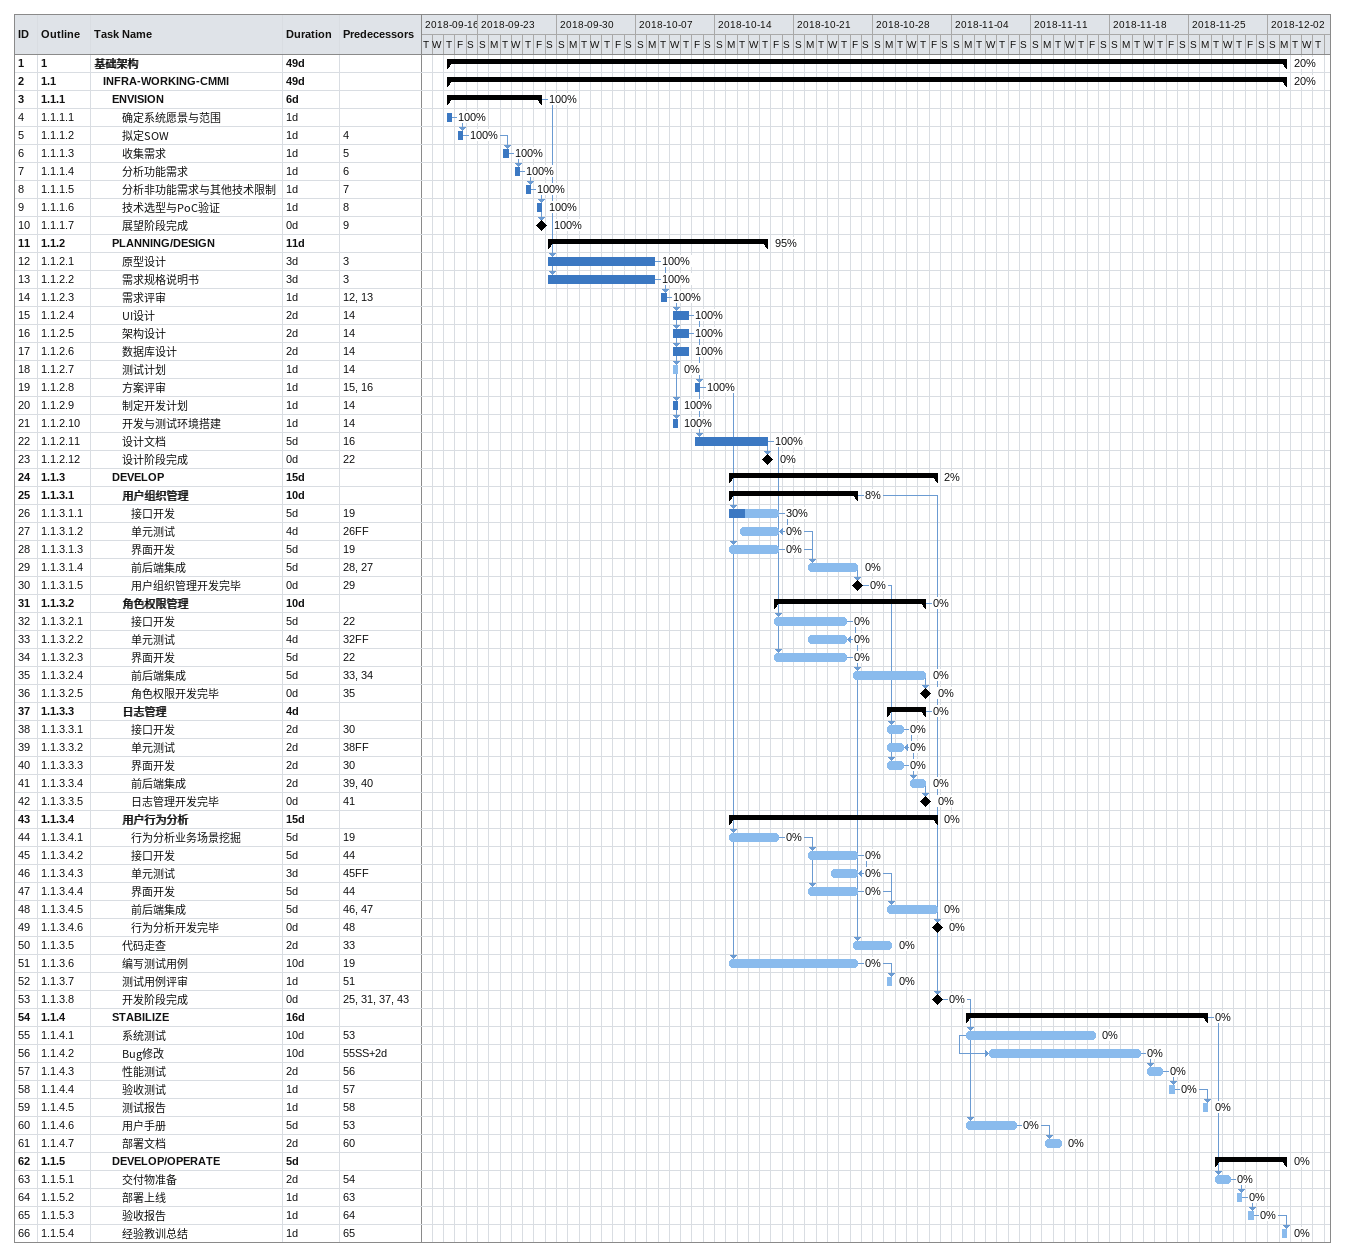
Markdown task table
| ID | WBS | Task | Duration | Start | Finish | Predecessors | % complete |
|---|---|---|---|---|---|---|---|
| 1 | 1 | **基础架构** | 49d | 2018-09-20 | 2018-12-03 |  | 20 |
| 2 | 1.1 | **INFRA-WORKING-CMMI** | 49d | 2018-09-20 | 2018-12-03 |  | 20 |
| 3 | 1.1.1 | **ENVISION** | 6d | 2018-09-20 | 2018-09-28 |  | 100 |
| 4 | 1.1.1.1 | 确定系统愿景与范围 | 1d | 2018-09-20 | 2018-09-20 |  | 100 |
| 5 | 1.1.1.2 | 拟定SOW | 1d | 2018-09-21 | 2018-09-21 | 4 | 100 |
| 6 | 1.1.1.3 | 收集需求 | 1d | 2018-09-25 | 2018-09-25 | 5 | 100 |
| 7 | 1.1.1.4 | 分析功能需求 | 1d | 2018-09-26 | 2018-09-26 | 6 | 100 |
| 8 | 1.1.1.5 | 分析非功能需求与其他技术限制 | 1d | 2018-09-27 | 2018-09-27 | 7 | 100 |
| 9 | 1.1.1.6 | 技术选型与PoC验证 | 1d | 2018-09-28 | 2018-09-28 | 8 | 100 |
| 10 | 1.1.1.7 | 展望阶段完成 | 0d | 2018-09-28 | 2018-09-28 | 9 | 100 |
| 11 | 1.1.2 | **PLANNING/DESIGN** | 11d | 2018-09-29 | 2018-10-18 |  | 95 |
| 12 | 1.1.2.1 | 原型设计 | 3d | 2018-09-29 | 2018-10-08 | 3 | 100 |
| 13 | 1.1.2.2 | 需求规格说明书 | 3d | 2018-09-29 | 2018-10-08 | 3 | 100 |
| 14 | 1.1.2.3 | 需求评审 | 1d | 2018-10-09 | 2018-10-09 | 12, 13 | 100 |
| 15 | 1.1.2.4 | UI设计 | 2d | 2018-10-10 | 2018-10-11 | 14 | 100 |
| 16 | 1.1.2.5 | 架构设计 | 2d | 2018-10-10 | 2018-10-11 | 14 | 100 |
| 17 | 1.1.2.6 | 数据库设计 | 2d | 2018-10-10 | 2018-10-11 | 14 | 100 |
| 18 | 1.1.2.7 | 测试计划 | 1d | 2018-10-10 | 2018-10-10 | 14 | 0 |
| 19 | 1.1.2.8 | 方案评审 | 1d | 2018-10-12 | 2018-10-12 | 15, 16 | 100 |
| 20 | 1.1.2.9 | 制定开发计划 | 1d | 2018-10-10 | 2018-10-10 | 14 | 100 |
| 21 | 1.1.2.10 | 开发与测试环境搭建 | 1d | 2018-10-10 | 2018-10-10 | 14 | 100 |
| 22 | 1.1.2.11 | 设计文档 | 5d | 2018-10-12 | 2018-10-18 | 16 | 100 |
| 23 | 1.1.2.12 | 设计阶段完成 | 0d | 2018-10-18 | 2018-10-18 | 22 | 0 |
| 24 | 1.1.3 | **DEVELOP** | 15d | 2018-10-15 | 2018-11-02 |  | 2 |
| 25 | 1.1.3.1 | **用户组织管理** | 10d | 2018-10-15 | 2018-10-26 |  | 8 |
| 26 | 1.1.3.1.1 | 接口开发 | 5d | 2018-10-15 | 2018-10-19 | 19 | 30 |
| 27 | 1.1.3.1.2 | 单元测试 | 4d | 2018-10-16 | 2018-10-19 | 26FF | 0 |
| 28 | 1.1.3.1.3 | 界面开发 | 5d | 2018-10-15 | 2018-10-19 | 19 | 0 |
| 29 | 1.1.3.1.4 | 前后端集成 | 5d | 2018-10-22 | 2018-10-26 | 28, 27 | 0 |
| 30 | 1.1.3.1.5 | 用户组织管理开发完毕 | 0d | 2018-10-26 | 2018-10-26 | 29 | 0 |
| 31 | 1.1.3.2 | **角色权限管理** | 10d | 2018-10-19 | 2018-11-01 |  | 0 |
| 32 | 1.1.3.2.1 | 接口开发 | 5d | 2018-10-19 | 2018-10-25 | 22 | 0 |
| 33 | 1.1.3.2.2 | 单元测试 | 4d | 2018-10-22 | 2018-10-25 | 32FF | 0 |
| 34 | 1.1.3.2.3 | 界面开发 | 5d | 2018-10-19 | 2018-10-25 | 22 | 0 |
| 35 | 1.1.3.2.4 | 前后端集成 | 5d | 2018-10-26 | 2018-11-01 | 33, 34 | 0 |
| 36 | 1.1.3.2.5 | 角色权限开发完毕 | 0d | 2018-11-01 | 2018-11-01 | 35 | 0 |
| 37 | 1.1.3.3 | **日志管理** | 4d | 2018-10-29 | 2018-11-01 |  | 0 |
| 38 | 1.1.3.3.1 | 接口开发 | 2d | 2018-10-29 | 2018-10-30 | 30 | 0 |
| 39 | 1.1.3.3.2 | 单元测试 | 2d | 2018-10-29 | 2018-10-30 | 38FF | 0 |
| 40 | 1.1.3.3.3 | 界面开发 | 2d | 2018-10-29 | 2018-10-30 | 30 | 0 |
| 41 | 1.1.3.3.4 | 前后端集成 | 2d | 2018-10-31 | 2018-11-01 | 39, 40 | 0 |
| 42 | 1.1.3.3.5 | 日志管理开发完毕 | 0d | 2018-11-01 | 2018-11-01 | 41 | 0 |
| 43 | 1.1.3.4 | **用户行为分析** | 15d | 2018-10-15 | 2018-11-02 |  | 0 |
| 44 | 1.1.3.4.1 | 行为分析业务场景挖掘 | 5d | 2018-10-15 | 2018-10-19 | 19 | 0 |
| 45 | 1.1.3.4.2 | 接口开发 | 5d | 2018-10-22 | 2018-10-26 | 44 | 0 |
| 46 | 1.1.3.4.3 | 单元测试 | 3d | 2018-10-24 | 2018-10-26 | 45FF | 0 |
| 47 | 1.1.3.4.4 | 界面开发 | 5d | 2018-10-22 | 2018-10-26 | 44 | 0 |
| 48 | 1.1.3.4.5 | 前后端集成 | 5d | 2018-10-29 | 2018-11-02 | 46, 47 | 0 |
| 49 | 1.1.3.4.6 | 行为分析开发完毕 | 0d | 2018-11-02 | 2018-11-02 | 48 | 0 |
| 50 | 1.1.3.5 | 代码走查 | 2d | 2018-10-26 | 2018-10-29 | 33 | 0 |
| 51 | 1.1.3.6 | 编写测试用例 | 10d | 2018-10-15 | 2018-10-26 | 19 | 0 |
| 52 | 1.1.3.7 | 测试用例评审 | 1d | 2018-10-29 | 2018-10-29 | 51 | 0 |
| 53 | 1.1.3.8 | 开发阶段完成 | 0d | 2018-11-02 | 2018-11-02 | 25, 31, 37, 43 | 0 |
| 54 | 1.1.4 | **STABILIZE** | 16d | 2018-11-05 | 2018-11-26 |  | 0 |
| 55 | 1.1.4.1 | 系统测试 | 10d | 2018-11-05 | 2018-11-16 | 53 | 0 |
| 56 | 1.1.4.2 | Bug修改 | 10d | 2018-11-07 | 2018-11-20 | 55SS+2d | 0 |
| 57 | 1.1.4.3 | 性能测试 | 2d | 2018-11-21 | 2018-11-22 | 56 | 0 |
| 58 | 1.1.4.4 | 验收测试 | 1d | 2018-11-23 | 2018-11-23 | 57 | 0 |
| 59 | 1.1.4.5 | 测试报告 | 1d | 2018-11-26 | 2018-11-26 | 58 | 0 |
| 60 | 1.1.4.6 | 用户手册 | 5d | 2018-11-05 | 2018-11-09 | 53 | 0 |
| 61 | 1.1.4.7 | 部署文档 | 2d | 2018-11-12 | 2018-11-13 | 60 | 0 |
| 62 | 1.1.5 | **DEVELOP/OPERATE** | 5d | 2018-11-27 | 2018-12-03 |  | 0 |
| 63 | 1.1.5.1 | 交付物准备 | 2d | 2018-11-27 | 2018-11-28 | 54 | 0 |
| 64 | 1.1.5.2 | 部署上线 | 1d | 2018-11-29 | 2018-11-29 | 63 | 0 |
| 65 | 1.1.5.3 | 验收报告 | 1d | 2018-11-30 | 2018-11-30 | 64 | 0 |
| 66 | 1.1.5.4 | 经验教训总结 | 1d | 2018-12-03 | 2018-12-03 | 65 | 0 |
